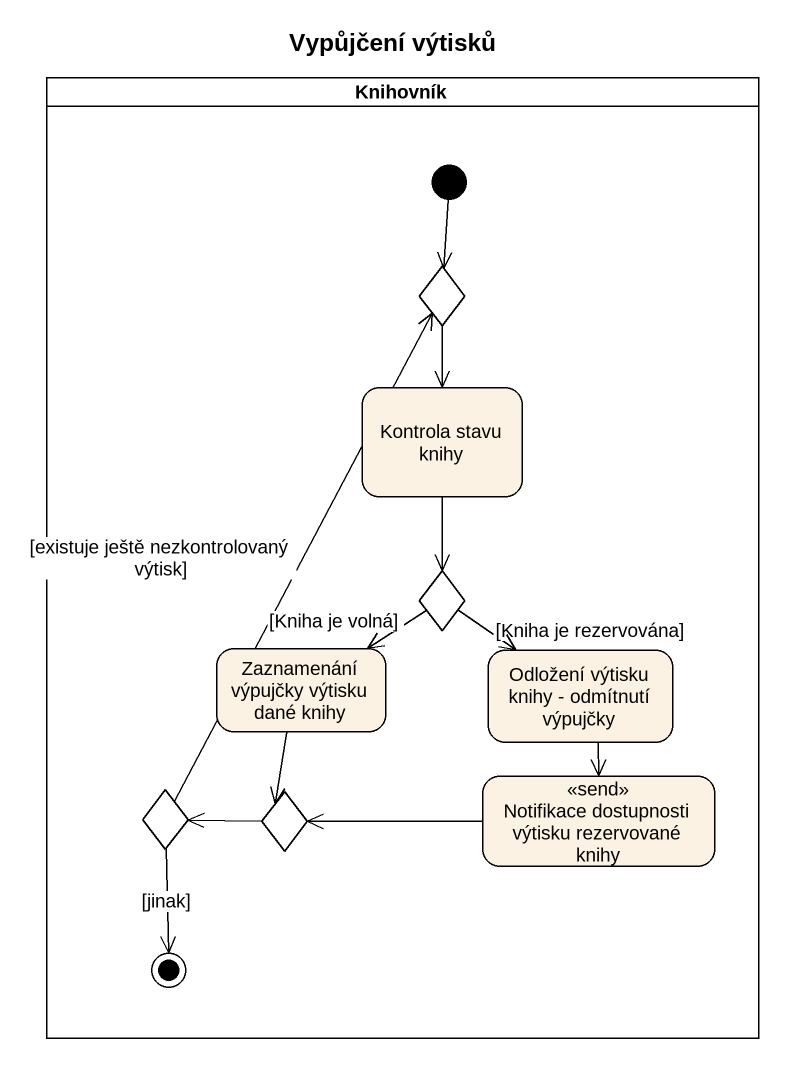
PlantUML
@startuml
title Vypůjčení výtisků
hide empty description
state Knihovník <<partition>> {
  state choice1 <<choice>>
  state "Kontrola stavu knihy" as Kontrola_stavu_knihy
  state choice2 <<choice>>
  state "Zaznamenání výpujčky výtisku dané knihy" as Zaznamenání_výpujčky
  state "Odložení výtisku knihy - odmítnutí výpujčky" as Odložení_výtisku_knihy
  state choice3 <<choice>>
  state choice4 <<choice>>
  state "Notifikace dostupnosti výtisku rezervované knihy" as Notifikace_dostupnosti <<send>>
  [*] --> choice1
  choice3 --> [*] : [jinak]
}
choice1 --> Kontrola_stavu_knihy
Kontrola_stavu_knihy --> choice2
choice2 --> Zaznamenání_výpujčky : [Kniha je volná]
choice2 --> Odložení_výtisku_knihy : [Kniha je rezervována]
Zaznamenání_výpujčky --> choice4
Odložení_výtisku_knihy --> Notifikace_dostupnosti
choice3 -up-> choice1 : [existuje ještě nezkontrolovaný výtisk]
choice4 -left-> choice3
Notifikace_dostupnosti -left-> choice4
@enduml
